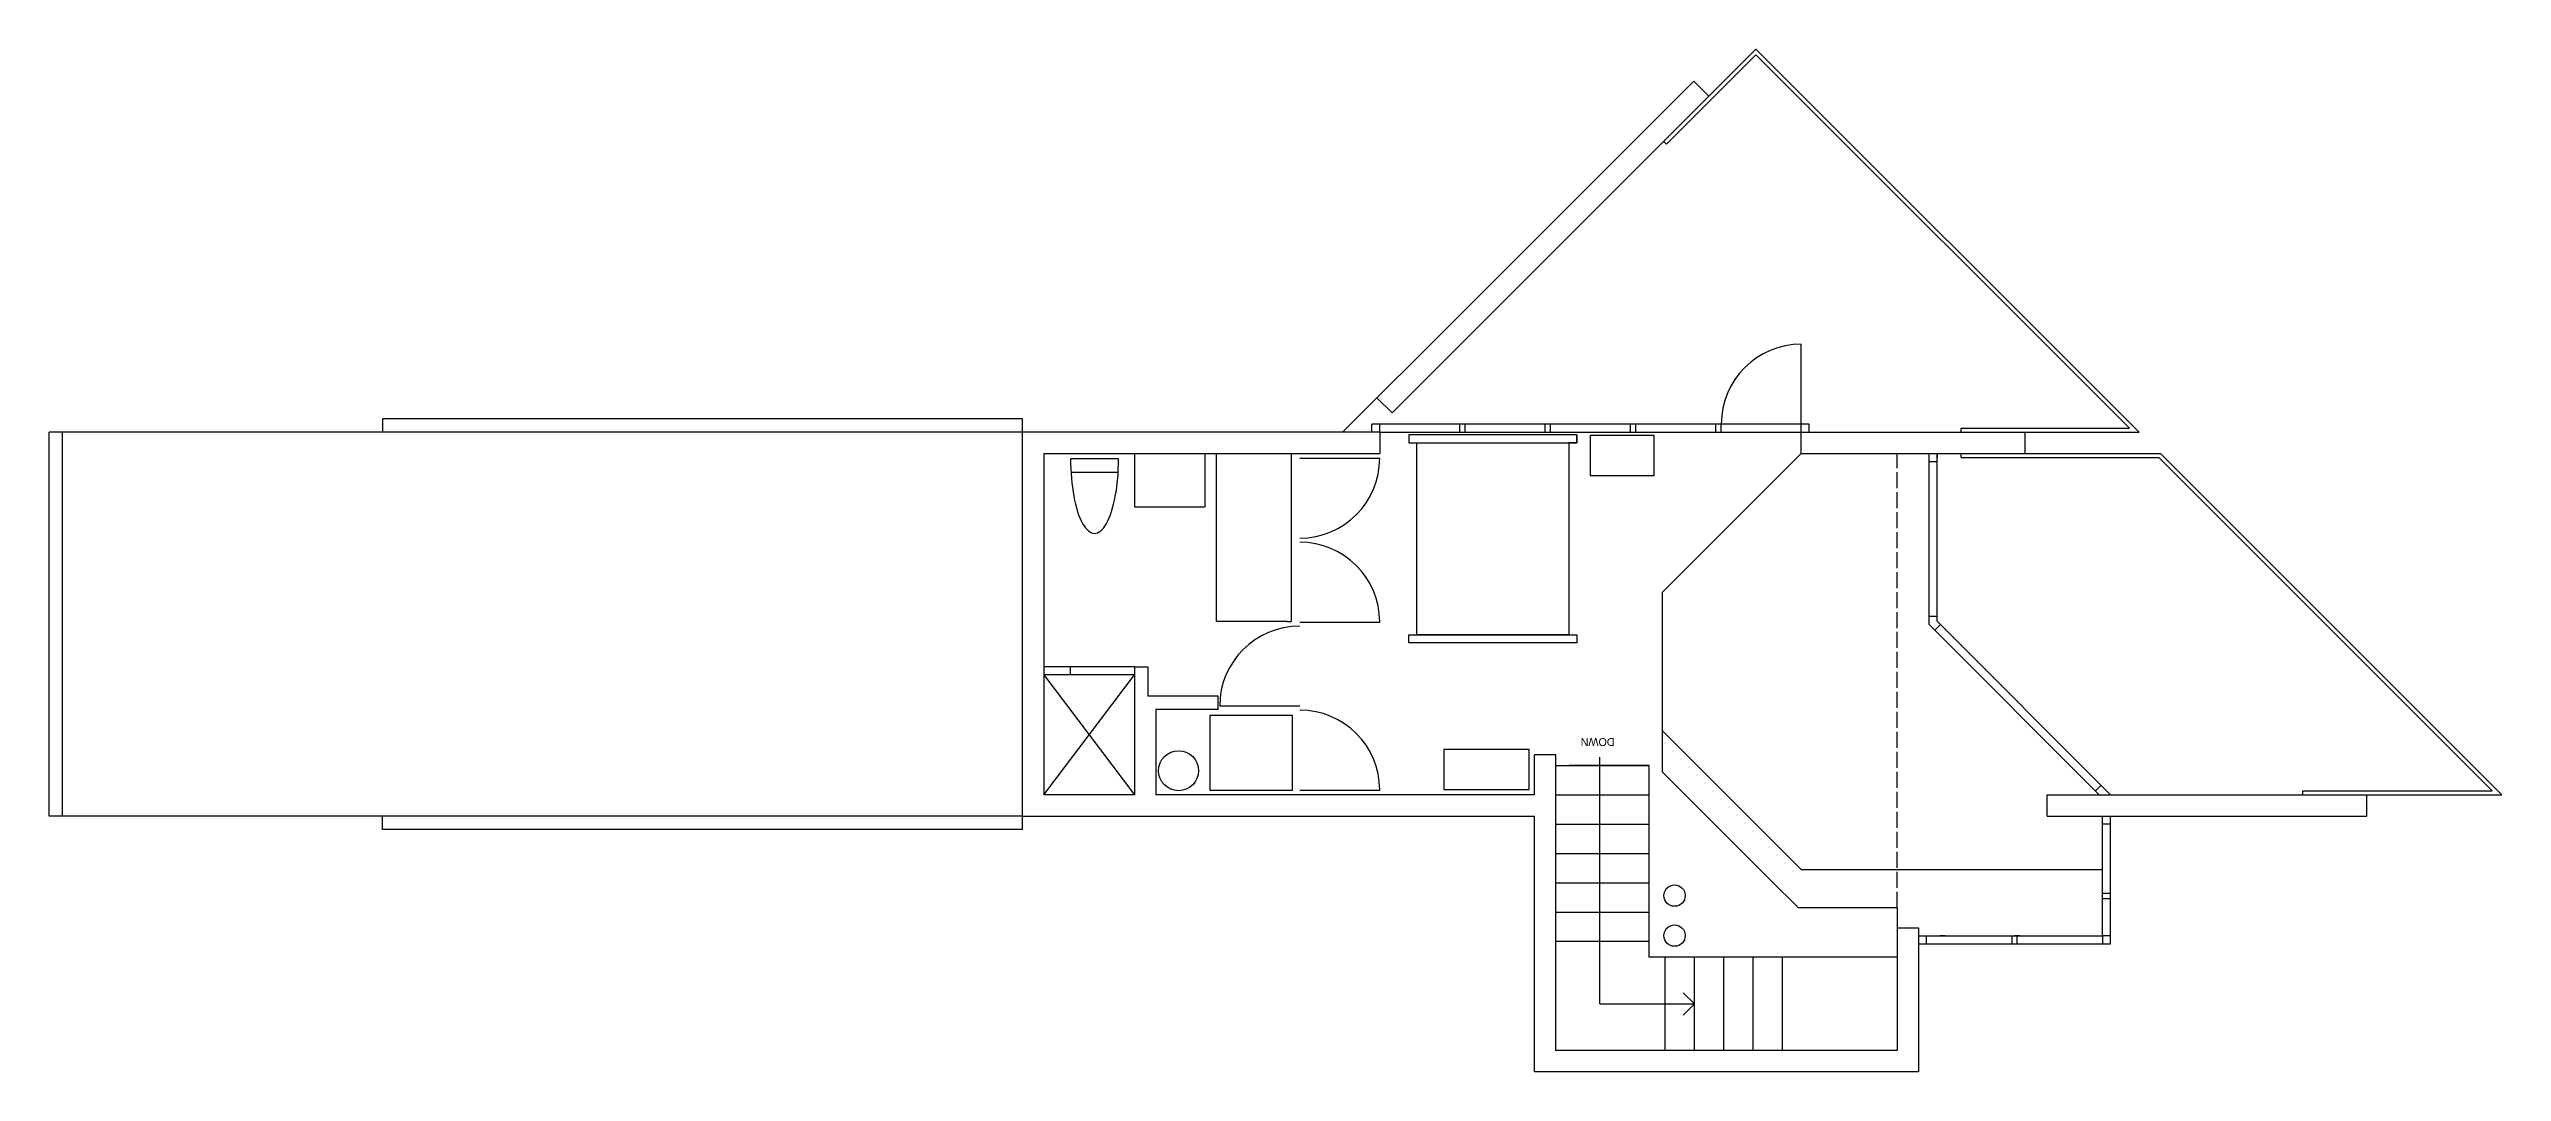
# Model space of a CAD drawing. Header units: inches. Extents: x -16498 to -561, y 141 to 7454.
# Drawn here: x -12927 to -12007, y 2708 to 3091 of the extents above; entities that cross this region are included whole.
import ezdxf

# ---------------------------------------------------------------- set-up
doc = ezdxf.new("R2010")
doc.units = ezdxf.units.IN
doc.header["$LTSCALE"] = 0.5
doc.header["$MEASUREMENT"] = 0
doc.linetypes.add('ACAD_ISO02W100', pattern=[15, 12, -3])
for name, color, linetype in [('A-doors', 254, 'Continuous'), ('A-fixtures', 140, 'Continuous'), ('A-furniture', 33, 'Continuous'), ('A-glazing', 252, 'Continuous'), ('A-millwork', 252, 'Continuous'), ('A-roof', 253, 'Continuous'), ('A-soffit', 251, 'ACAD_ISO02W100'), ('A-stairs', 252, 'Continuous'), ('A-text', 254, 'Continuous'), ('A-walls', 7, 'Continuous')]:
    doc.layers.add(name, color=color, linetype=linetype)

msp = doc.modelspace()

# ---------------------------------------------------------------- linework, layer by layer
at = {"layer": 'A-doors'}
for p, q in [((-12269.82, 2950.67), (-12269.82, 2980.67)), ((-12488.45, 2843.67), (-12488.45, 2848.67))]:
    msp.add_line(p, q, dxfattribs=at)
msp.add_arc((-12269.82, 2950.67), 30, 90, 180, dxfattribs=at)
at = {"layer": 'A-fixtures'}
for p, q in [((-12525.82, 2937.67), (-12543.82, 2937.67)), ((-12525.82, 2937.67), (-12543.82, 2937.67)), ((-12543.68, 2932.67), (-12525.97, 2932.67)), ((-12519.82, 2859.67), (-12553.82, 2859.67)), ((-12553.82, 2811.67), (-12519.82, 2856.67)), ((-12553.82, 2856.67), (-12519.82, 2811.67)), ((-12519.82, 2856.67), (-12553.82, 2856.67)), ((-12543.82, 2856.67), (-12543.82, 2859.67))]:
    msp.add_line(p, q, dxfattribs=at)
msp.add_lwpolyline([(-12460.64, 2813.35), (-12460.64, 2841.35), (-12491.64, 2841.35), (-12491.64, 2813.35), (-12460.64, 2813.35)], dxfattribs=at)
msp.add_circle((-12503.32, 2820.67), 7.5, dxfattribs=at)
msp.add_ellipse((-12534.82, 2937.67), major_axis=(0, 28), ratio=0.321429, start_param=1.570796, end_param=4.712389, dxfattribs=at)
at = {"layer": 'A-furniture'}
for points in [[(-12353.99, 2946.68), (-12416.99, 2946.68), (-12416.99, 2943.68), (-12353.99, 2943.68), (-12353.99, 2946.68), (-12353.99, 2943.68), (-12356.99, 2943.68), (-12356.99, 2871.68), (-12353.99, 2871.68), (-12353.99, 2871.68), (-12353.99, 2868.68), (-12416.99, 2868.68), (-12416.99, 2871.68), (-12413.99, 2871.68), (-12356.99, 2871.68), (-12413.99, 2871.68), (-12413.99, 2943.68)], [(-12325, 2946.37), (-12349, 2946.37), (-12349, 2931.37), (-12325, 2931.37), (-12325, 2946.37)], [(-12371.82, 2813.67), (-12371.82, 2828.67), (-12403.82, 2828.67), (-12403.82, 2813.67), (-12371.82, 2813.67)]]:
    msp.add_lwpolyline(points, dxfattribs=at)
at = {"layer": 'A-glazing'}
for p, q in [((-12266.82, 2950.67), (-12430.89, 2950.67)), ((-12430.89, 2947.67), (-12430.89, 2950.67)), ((-12427.89, 2947.67), (-12427.89, 2950.67)), ((-12397.87, 2947.67), (-12397.87, 2950.67)), ((-12395.87, 2947.67), (-12395.87, 2950.67)), ((-12365.86, 2947.67), (-12365.86, 2950.67)), ((-12363.86, 2947.67), (-12363.86, 2950.67)), ((-12333.84, 2947.67), (-12333.84, 2950.67)), ((-12331.84, 2947.79), (-12331.84, 2950.79)), ((-12301.82, 2947.67), (-12301.82, 2950.67)), ((-12299.82, 2947.67), (-12299.82, 2950.67)), ((-12269.82, 2947.67), (-12269.82, 2950.67)), ((-12269.82, 2949.67), (-12269.82, 2950.67)), ((-12266.82, 2947.67), (-12266.82, 2950.67)), ((-12221.92, 2878.67), (-12221.92, 2939.67)), ((-12221.92, 2936.67), (-12218.92, 2936.67)), ((-12218.92, 2878.67), (-12218.92, 2939.67)), ((-12221.92, 2878.67), (-12218.92, 2878.67)), ((-12221.92, 2875.52), (-12221.92, 2878.67)), ((-12221.92, 2875.52), (-12158.07, 2811.67)), ((-12219.79, 2873.39), (-12217.67, 2875.51)), ((-12218.92, 2876.76), (-12218.92, 2878.67)), ((-12218.92, 2876.76), (-12153.82, 2811.67)), ((-12326.82, 2822.67), (-12356.82, 2822.67)), ((-12159.48, 2813.08), (-12157.36, 2815.2)), ((-12156.82, 2758.67), (-12156.82, 2803.67)), ((-12153.82, 2800.67), (-12156.82, 2800.67)), ((-12153.82, 2758.67), (-12153.82, 2803.67)), ((-12153.82, 2774.67), (-12156.82, 2774.67)), ((-12153.82, 2772.67), (-12156.82, 2772.67)), ((-12225.82, 2758.67), (-12156.82, 2758.67)), ((-12225.82, 2755.67), (-12153.82, 2755.67)), ((-12222.82, 2755.67), (-12222.82, 2758.67)), ((-12215.82, 2758.67), (-12217.82, 2758.67)), ((-12217.82, 2755.67), (-12215.82, 2755.67)), ((-12190.82, 2758.67), (-12188.82, 2758.67)), ((-12190.82, 2758.67), (-12190.82, 2755.67)), ((-12187.82, 2758.67), (-12189.82, 2758.67)), ((-12188.82, 2755.67), (-12188.82, 2758.67)), ((-12156.82, 2758.67), (-12156.82, 2755.67)), ((-12153.82, 2758.67), (-12156.82, 2758.67)), ((-12153.82, 2755.67), (-12153.82, 2758.67))]:
    msp.add_line(p, q, dxfattribs=at)
at = {"layer": 'A-millwork', "color": 254}
for p, q in [((-12304.46, 3073.72), (-12286.81, 3091.37)), ((-12286.81, 3091.37), (-12143.11, 2947.67))]:
    msp.add_line(p, q, dxfattribs=at)
at = {"layer": 'A-millwork'}
for p, q in [((-12320.37, 3055.69), (-12286.81, 3089.25)), ((-12286.81, 3089.25), (-12146.73, 2949.17)), ((-12320.37, 3055.69), (-12321.43, 3056.75)), ((-12427.89, 2947.67), (-12269.82, 2947.67)), ((-12209.82, 2947.67), (-12209.82, 2949.17)), ((-12209.82, 2949.17), (-12146.73, 2949.17)), ((-12519.82, 2939.67), (-12519.82, 2919.67)), ((-12493.45, 2939.67), (-12493.45, 2919.67)), ((-12489.14, 2876.67), (-12489.14, 2939.67)), ((-12461.14, 2939.67), (-12461.14, 2876.67)), ((-12457.89, 2937.92), (-12427.89, 2937.92)), ((-12218.92, 2939.67), (-12218.92, 2938.17)), ((-12209.82, 2938.17), (-12209.82, 2939.67)), ((-12185.82, 2939.67), (-12135.11, 2939.67)), ((-12135.11, 2939.67), (-12007.11, 2811.67)), ((-12519.82, 2919.67), (-12493.45, 2919.67)), ((-12462.64, 2876.67), (-12489.14, 2876.67)), ((-12462.64, 2876.67), (-12461.14, 2876.67)), ((-12457.89, 2876.42), (-12427.89, 2876.42)), ((-12457.89, 2844.92), (-12487.89, 2844.92)), ((-12457.89, 2813.42), (-12427.89, 2813.42)), ((-12081.82, 2811.67), (-12081.82, 2813.17)), ((-12057.82, 2811.67), (-12007.11, 2811.67))]:
    msp.add_line(p, q, dxfattribs=at)
at = {"layer": 'A-millwork', "color": 253}
msp.add_line((-12185.82, 2947.67), (-12143.11, 2947.67), dxfattribs=at)
at = {"layer": 'A-millwork', "color": 251}
for p, q in [((-12209.82, 2938.17), (-12135.73, 2938.17)), ((-12135.73, 2938.17), (-12010.73, 2813.17)), ((-12081.82, 2813.17), (-12010.73, 2813.17))]:
    msp.add_line(p, q, dxfattribs=at)
at = {"layer": 'A-millwork'}
for centre, start, end in [((-12457.89, 2937.92), 270, 0), ((-12457.89, 2876.42), 0, 90), ((-12457.89, 2844.92), 90, 180), ((-12457.89, 2813.42), 0, 90)]:
    msp.add_arc(centre, 30, start, end, dxfattribs=at)
at = {"layer": 'A-roof'}
for p, q in [((-12561.82, 2952.67), (-12801.82, 2952.67)), ((-12801.82, 2952.67), (-12801.82, 2947.67)), ((-12561.82, 2947.67), (-12561.82, 2952.67)), ((-12926.82, 2803.67), (-12926.82, 2947.67)), ((-12921.82, 2947.67), (-12926.82, 2947.67)), ((-12561.82, 2947.67), (-12921.82, 2947.67)), ((-12921.82, 2803.67), (-12921.82, 2947.67)), ((-12921.82, 2803.67), (-12926.82, 2803.67)), ((-12561.82, 2803.67), (-12921.82, 2803.67)), ((-12801.82, 2798.67), (-12801.82, 2803.67)), ((-12561.82, 2798.67), (-12801.82, 2798.67)), ((-12561.82, 2798.67), (-12561.82, 2803.67))]:
    msp.add_line(p, q, dxfattribs=at)
at = {"layer": 'A-soffit', "linetype": 'ACAD_ISO02W100'}
msp.add_line((-12233.82, 2769.2), (-12233.82, 2939.67), dxfattribs=at)
at = {"layer": 'A-stairs'}
for p, q in [((-12321.82, 2835.67), (-12269.82, 2783.67)), ((-12361.82, 2822.67), (-12326.82, 2822.67)), ((-12361.82, 2811.67), (-12326.82, 2811.67)), ((-12361.82, 2800.67), (-12326.82, 2800.67)), ((-12361.82, 2789.67), (-12326.82, 2789.67)), ((-12361.82, 2778.67), (-12326.82, 2778.67)), ((-12269.82, 2783.67), (-12156.82, 2783.67)), ((-12361.82, 2767.67), (-12326.82, 2767.67)), ((-12361.82, 2756.67), (-12326.82, 2756.67)), ((-12320.87, 2715.67), (-12320.87, 2750.67)), ((-12309.87, 2715.67), (-12309.87, 2750.67)), ((-12298.87, 2715.67), (-12298.87, 2750.67)), ((-12287.87, 2715.67), (-12287.87, 2750.67)), ((-12276.87, 2715.67), (-12276.87, 2750.67))]:
    msp.add_line(p, q, dxfattribs=at)
at = {"layer": 'A-text'}
for p, q in [((-12345.37, 2733.17), (-12345.37, 2825.8)), ((-12345.37, 2733.17), (-12309.87, 2733.17)), ((-12309.87, 2733.17), (-12314.11, 2737.41)), ((-12309.87, 2733.17), (-12314.11, 2728.93))]:
    msp.add_line(p, q, dxfattribs=at)
at = {"layer": 'A-walls'}
for p, q in [((-12399.4, 2990.1), (-12310.12, 3079.38)), ((-12304.46, 3073.72), (-12393.74, 2984.44)), ((-12310.12, 3079.38), (-12304.46, 3073.72)), ((-12441.82, 2947.67), (-12399.4, 2990.1)), ((-12393.74, 2984.44), (-12423.25, 2954.93)), ((-12428.91, 2960.58), (-12423.25, 2954.93)), ((-12427.89, 2947.67), (-12561.82, 2947.67)), ((-12561.82, 2803.67), (-12561.82, 2947.67)), ((-12427.89, 2947.67), (-12427.89, 2939.67)), ((-12269.82, 2947.67), (-12185.82, 2947.67)), ((-12269.82, 2939.67), (-12269.82, 2947.67)), ((-12185.82, 2939.67), (-12185.82, 2947.67)), ((-12553.82, 2939.67), (-12427.89, 2939.67)), ((-12553.82, 2939.67), (-12553.82, 2811.67)), ((-12321.82, 2887.67), (-12269.82, 2939.67)), ((-12269.82, 2939.67), (-12185.82, 2939.67)), ((-12321.82, 2820.11), (-12321.82, 2887.67)), ((-12519.82, 2859.67), (-12514.82, 2859.67)), ((-12519.82, 2859.67), (-12519.82, 2811.67)), ((-12514.82, 2859.67), (-12514.82, 2848.67)), ((-12488.45, 2848.67), (-12514.82, 2848.67)), ((-12488.45, 2843.67), (-12511.82, 2843.67)), ((-12511.82, 2843.67), (-12511.82, 2811.67)), ((-12369.82, 2811.67), (-12369.82, 2826.67)), ((-12361.82, 2826.67), (-12369.82, 2826.67)), ((-12361.82, 2715.67), (-12361.82, 2826.67)), ((-12326.82, 2750.67), (-12326.82, 2822.67)), ((-12321.82, 2820.11), (-12311.36, 2809.64)), ((-12519.82, 2811.67), (-12553.82, 2811.67)), ((-12369.82, 2811.67), (-12511.82, 2811.67)), ((-12281.38, 2779.67), (-12311.36, 2809.64)), ((-12177.63, 2811.67), (-12057.82, 2811.67)), ((-12177.63, 2803.67), (-12177.63, 2811.67)), ((-12057.82, 2803.67), (-12057.82, 2811.67)), ((-12561.82, 2803.67), (-12369.82, 2803.67)), ((-12369.82, 2707.67), (-12369.82, 2803.67)), ((-12177.63, 2803.67), (-12057.82, 2803.67)), ((-12281.38, 2779.67), (-12270.91, 2769.2)), ((-12233.82, 2769.2), (-12270.91, 2769.2)), ((-12233.82, 2769.2), (-12233.82, 2715.67)), ((-12233.82, 2761.67), (-12225.82, 2761.67)), ((-12225.82, 2761.67), (-12225.82, 2707.67)), ((-12233.82, 2750.67), (-12326.82, 2750.67)), ((-12233.82, 2715.67), (-12361.82, 2715.67)), ((-12225.82, 2707.67), (-12369.82, 2707.67))]:
    msp.add_line(p, q, dxfattribs=at)
for centre in [(-12317.35, 2773.82), (-12317.35, 2758.82)]:
    msp.add_circle(centre, 4, dxfattribs=at)

# ---------------------------------------------------------------- texts
at = {"layer": 'A-text'}
msp.add_text('DOWN', height=3, rotation=180, dxfattribs=at).set_placement((-12339.84, 2832.93))

doc.saveas('drawing.dxf')
